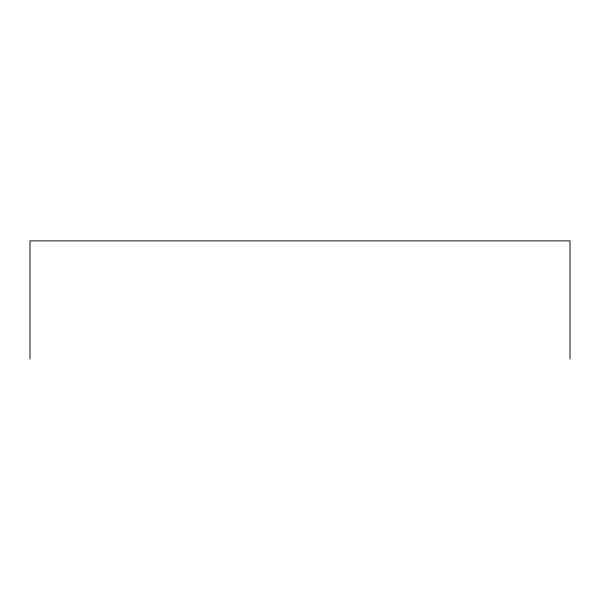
<?xml version="1.0" encoding="UTF-8"?>
<svg xmlns="http://www.w3.org/2000/svg" width="600" height="600" viewBox="0 0 600 600"><rect width="100%" height="100%" fill="white"/><g stroke="black" fill="none" stroke-linecap="round" stroke-linejoin="round"><path stroke-width="0.9" d="M570 359.108L570 240.892L30 240.892L30 359.108"/></g></svg>
